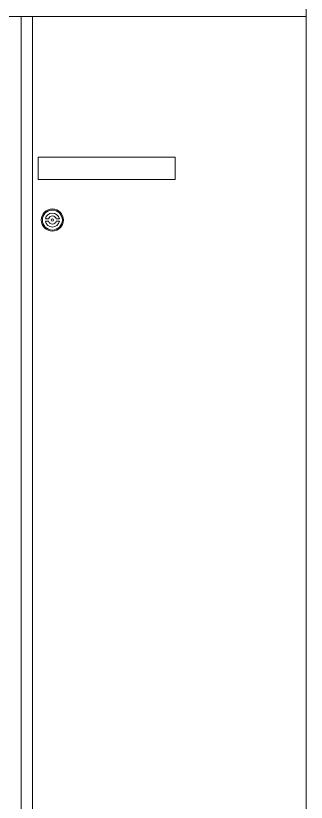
# Model space of a CAD drawing. Header units: millimetres. Extents: x -116965 to 323937, y 291661 to 566926.
# Drawn here: x -39145 to -38753, y 340989 to 342053 of the extents above; entities that cross this region are included whole.
import ezdxf

# ---------------------------------------------------------------- set-up
doc = ezdxf.new("R2010")
doc.units = ezdxf.units.MM
doc.layers.get('0').update_dxf_attribs({"lineweight": 18})
doc.layers.add('hw_Text', color=7, linetype='Continuous', lineweight=13)

# ---------------------------------------------------------------- blocks, each defined once
blk = doc.blocks.new('*U1573')
for p, q in [((700, 2100), (700, 100)), ((1085, 2100), (1085, 100))]:
    blk.add_line(p, q)
blk.add_lwpolyline([(15, 2100), (1085, 2100), (1085, 2200), (15, 2200)], close=True)
blk = doc.blocks.new('*U1607')
for points in [[(-5.3, 1.5, -0.755929), (5.3, 1.5), (9.4, 1.5, 0.852803), (-9.4, 1.5)], [(-5.3, -1.5, 0.755929), (5.3, -1.5), (9.4, -1.5, -0.852803), (-9.4, -1.5)]]:
    blk.add_lwpolyline(points, format="xyb", close=True)
at = {"color": 2}
blk.add_circle((0, 0), 15, dxfattribs=at)
at = {"color": 3}
blk.add_circle((0, 0), 13.5, dxfattribs=at)
blk.add_circle((0, 0), 1.5)
blk = doc.blocks.new('*U1598')
blk.add_line((0, 0), (0, 2000))
blk.add_lwpolyline([(0, 0), (-370, 0), (-370, 2000), (0, 2000)])
blk.add_lwpolyline([(-177, 1810), (-362, 1810), (-362, 1780), (-177, 1780)], close=True)
at = {"rotation": 180}
blk.add_blockref('*U1607', (-343, 1725), dxfattribs=at)

msp = doc.modelspace()

# ---------------------------------------------------------------- block references
msp.add_blockref('*U1573', (-39837.949803, 339951.616143))

# ---------------------------------------------------------------- next in the draw order: block references
at = {"layer": 'hw_Text'}
msp.add_blockref('*U1598', (-38752.949803, 340051.616143), dxfattribs=at)

doc.saveas('drawing.dxf')
